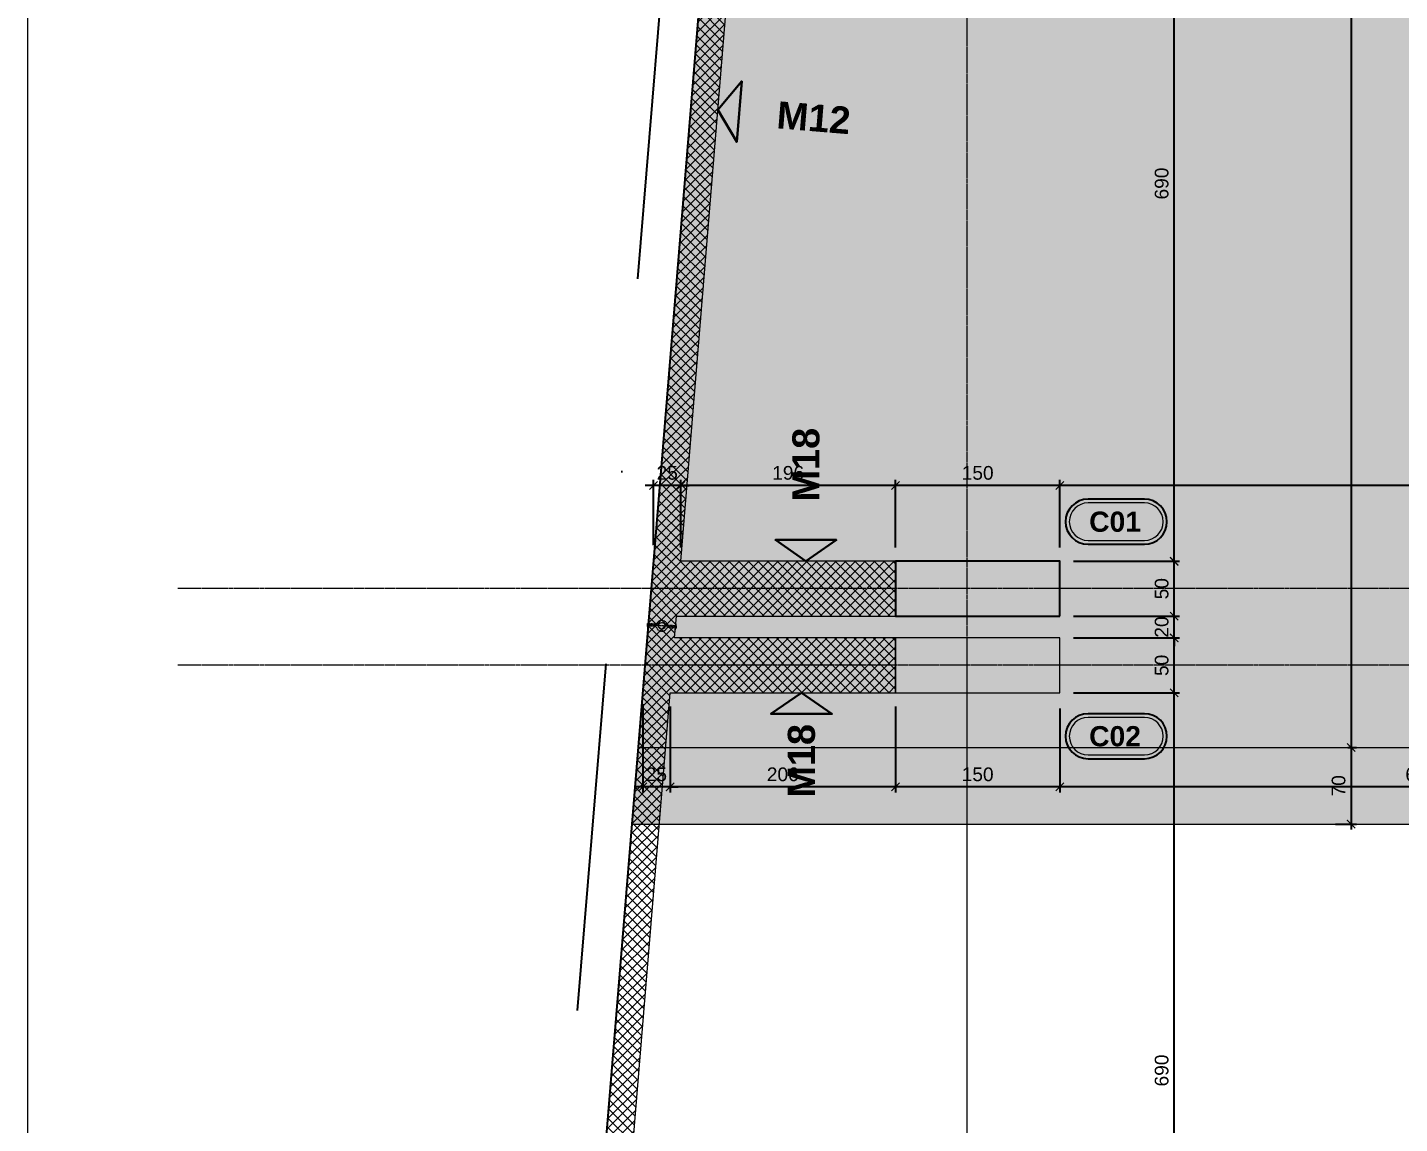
# Model space of a CAD drawing. Header units: inches. Extents: x 22 to 5410, y 6 to 6984.
# Drawn here: x 22 to 1274, y 2624 to 3625 of the extents above; entities that cross this region are included whole.
import ezdxf
from ezdxf.enums import TextEntityAlignment as Align

# ---------------------------------------------------------------- set-up
doc = ezdxf.new("R2010")
doc.units = ezdxf.units.IN
doc.header["$MEASUREMENT"] = 0
for name, pattern in [('23486-A01$0${ Chain Double-Dash }', [0]), ('AXES', [2, 1.25, -0.25, 0.25, -0.25]), ('CACHE', [0.375, 0.25, -0.125]), ('CONTINU', [0]), ('Dot & Dashed', [335.138881, 158.75, -88.194444, 0, -88.194437])]:
    doc.linetypes.add(name, pattern=pattern)
for name, color, linetype in [('AXES', 10, 'AXES'), ('BETON CACHE', 4, 'CACHE'), ('BETON COUPE', 3, 'CONTINU'), ('BETON TRAME', 254, 'Continuous'), ('BORD', 5, 'Continuous'), ('COTE 50ème', 1, 'Continuous'), ('ELEVATION', 150, 'Continuous'), ('PILIER', 7, 'Continuous')]:
    doc.layers.add(name, color=color, linetype=linetype)
doc.layers.add('BETON HACHURE', color=252, linetype='Continuous', lineweight=13)
doc.layers.add('JOINT JEKTO', color=150, linetype='AXES', lineweight=35)
doc.layers.add('FMULT', color=150, linetype='Continuous', plot=False)
doc.layers.add('FOND DE FOUILLE', color=7, linetype='Continuous', true_color=0xfff3e5)
doc.layers.add('PREFA MUR SUP TRAME', color=7, linetype='Continuous', true_color=0xd7c7ff)
doc.layers.add('HORS GEL', color=7, linetype='CACHE', lineweight=5, true_color=0x00661a)
doc.styles.add('BRMNAMES', font='swisseb.ttf', dxfattribs={"height": 20})
doc.styles.add('RS_TXT_50', font='arial.ttf', dxfattribs={"height": 12.5})
doc.dimstyles.new('RS_50CM_LINEAIRE', dxfattribs={"dimscale": 5, "dimtxt": 12.5, "dimasz": 1.5, "dimexe": 1, "dimexo": 2.5, "dimgap": 1, "dimtad": 1, "dimdec": 1, "dimrnd": 0.5, "dimdsep": 46, "dimtxsty": 'RS_TXT_50', "dimblk1": 'ARCHTICK', "dimblk2": 'ARCHTICK', "dimsah": 1, "dimcen": 2.5, "dimdle": 1, "dimclrt": 4, "dimadec": 0, "dimazin": 2, "dimtfac": 1, "dimtdec": 1, "dimtix": 1, "dimtmove": 2, "dimatfit": 3, "dimfxl": 1, "dimtolj": 1, "dimtzin": 0, "dimarcsym": 0})

# ---------------------------------------------------------------- blocks, each defined once
blk = doc.blocks.new('PILIER')
at = {"color": 252}
blk.add_lwpolyline([(1.563, 1.2), (-1.437, 1.2, 1), (-1.437, -1.2), (1.563, -1.2, 1), (1.563, 1.2, -1)], format="xyb", dxfattribs=at)
at = {"color": 10, "lineweight": 20}
blk.add_lwpolyline([(1.563, 1), (-1.437, 1, 1), (-1.437, -1), (1.563, -1, 1)], format="xyb", close=True, dxfattribs=at)
at = {"color": 7, "style": 'BRMNAMES'}
blk.add_attdef('PILIER_TEXTE', text='', height=1.076, dxfattribs=at).set_placement((0, 0), align=Align.MIDDLE_CENTER)
blk = doc.blocks.new('ELEVATION _2')
blk.add_hatch(color=0).paths.add_polyline_path([(1.218, -0.851), (0, 0), (-1.218, -0.851)])
at = {"color": 0, "lineweight": 30}
blk.add_lwpolyline([(0, 0), (1.218, -0.851), (-1.218, -0.851), (0, 0)], dxfattribs=at)
at = {"color": 0, "style": 'BRMNAMES'}
blk.add_attdef('ELEVATION_TEXTE', text='', height=1.076, rotation=90, dxfattribs=at).set_placement((0, -1.251), align=Align.MIDDLE_RIGHT)
blk = doc.blocks.new('_ArchTick')
at = {"color": 0, "linetype": 'ByBlock', "const_width": 0.15}
blk.add_lwpolyline([(-0.5, -0.5), (0.5, 0.5)], dxfattribs=at)
blk = doc.blocks.new('*D469')
at = {"layer": 'COTE 50ème', "color": 0, "lineweight": -2, "transparency": 16777216}
for p, q in [((964.2, 3003.2), (964.2, 2926.6)), ((1624.2, 3003.2), (1624.2, 2926.6)), ((1629.2, 2931.6), (959.2, 2931.6))]:
    blk.add_line(p, q, dxfattribs=at)
at = {"layer": 'Defpoints', "color": 0, "transparency": 16777216}
for p in [(964.2, 3015.7), (1624.2, 3015.7), (964.2, 2931.6)]:
    blk.add_point(p, dxfattribs=at)
at = {"layer": 'COTE 50ème', "color": 0, "lineweight": -2, "transparency": 16777216, "xscale": 7.5, "yscale": 7.5, "zscale": 7.5, "rotation": 180}
blk.add_blockref('_ArchTick', (964.2, 2931.6), dxfattribs=at)
at = {"layer": 'COTE 50ème', "color": 0, "lineweight": -2, "transparency": 16777216, "xscale": 7.5, "yscale": 7.5, "zscale": 7.5}
blk.add_blockref('_ArchTick', (1624.2, 2931.6), dxfattribs=at)
at = {"layer": 'COTE 50ème', "color": 4, "transparency": 16777216, "insert": (1294.2, 2943), "char_height": 12.5, "attachment_point": 5, "style": 'RS_TXT_50'}
blk.add_mtext('\\A1;660', dxfattribs=at)
blk = doc.blocks.new('*D470')
at = {"layer": 'COTE 50ème', "color": 0, "lineweight": -2, "transparency": 16777216}
for p, q in [((814.2, 3005.1), (814.2, 2926.6)), ((964.2, 3003.2), (964.2, 2926.6)), ((969.2, 2931.6), (809.2, 2931.6))]:
    blk.add_line(p, q, dxfattribs=at)
at = {"layer": 'Defpoints', "color": 0, "transparency": 16777216}
for p in [(814.2, 3017.6), (964.2, 3015.7), (814.2, 2931.6)]:
    blk.add_point(p, dxfattribs=at)
at = {"layer": 'COTE 50ème', "color": 0, "lineweight": -2, "transparency": 16777216, "xscale": 7.5, "yscale": 7.5, "zscale": 7.5, "rotation": 180}
blk.add_blockref('_ArchTick', (814.2, 2931.6), dxfattribs=at)
at = {"layer": 'COTE 50ème', "color": 0, "lineweight": -2, "transparency": 16777216, "xscale": 7.5, "yscale": 7.5, "zscale": 7.5}
blk.add_blockref('_ArchTick', (964.2, 2931.6), dxfattribs=at)
at = {"layer": 'COTE 50ème', "color": 4, "transparency": 16777216, "insert": (889.2, 2943), "char_height": 12.5, "attachment_point": 5, "style": 'RS_TXT_50'}
blk.add_mtext('\\A1;150', dxfattribs=at)
blk = doc.blocks.new('*D471')
at = {"layer": 'COTE 50ème', "color": 0, "lineweight": -2, "transparency": 16777216}
for p, q in [((608.4, 3005.1), (608.4, 2926.6)), ((814.2, 3005.1), (814.2, 2926.6)), ((819.2, 2931.6), (603.4, 2931.6))]:
    blk.add_line(p, q, dxfattribs=at)
at = {"layer": 'Defpoints', "color": 0, "transparency": 16777216}
for p in [(608.4, 3017.6), (814.2, 3017.6), (608.4, 2931.6)]:
    blk.add_point(p, dxfattribs=at)
at = {"layer": 'COTE 50ème', "color": 0, "lineweight": -2, "transparency": 16777216, "xscale": 7.5, "yscale": 7.5, "zscale": 7.5, "rotation": 180}
blk.add_blockref('_ArchTick', (608.4, 2931.6), dxfattribs=at)
at = {"layer": 'COTE 50ème', "color": 0, "lineweight": -2, "transparency": 16777216, "xscale": 7.5, "yscale": 7.5, "zscale": 7.5}
blk.add_blockref('_ArchTick', (814.2, 2931.6), dxfattribs=at)
at = {"layer": 'COTE 50ème', "color": 4, "transparency": 16777216, "insert": (711.3, 2943), "char_height": 12.5, "attachment_point": 5, "style": 'RS_TXT_50'}
blk.add_mtext('\\A1;206', dxfattribs=at)
blk = doc.blocks.new('*D472')
at = {"layer": 'COTE 50ème', "color": 0, "lineweight": -2, "transparency": 16777216}
for p, q in [((583.5, 3007.2), (583.5, 2926.6)), ((608.4, 3005.1), (608.4, 2926.6)), ((583.5, 2931.6), (576, 2931.6)), ((608.4, 2931.6), (583.5, 2931.6)), ((608.4, 2931.6), (615.9, 2931.6))]:
    blk.add_line(p, q, dxfattribs=at)
at = {"layer": 'Defpoints', "color": 0, "transparency": 16777216}
for p in [(583.5, 3019.7), (608.4, 3017.6), (583.5, 2931.6)]:
    blk.add_point(p, dxfattribs=at)
at = {"layer": 'COTE 50ème', "color": 0, "lineweight": -2, "transparency": 16777216, "xscale": 7.5, "yscale": 7.5, "zscale": 7.5}
blk.add_blockref('_ArchTick', (583.5, 2931.6), dxfattribs=at)
at = {"layer": 'COTE 50ème', "color": 0, "lineweight": -2, "transparency": 16777216, "xscale": 7.5, "yscale": 7.5, "zscale": 7.5, "rotation": 180}
blk.add_blockref('_ArchTick', (608.4, 2931.6), dxfattribs=at)
at = {"layer": 'COTE 50ème', "color": 4, "transparency": 16777216, "insert": (595.9, 2943), "char_height": 12.5, "attachment_point": 5, "style": 'RS_TXT_50'}
blk.add_mtext('\\A1;25', dxfattribs=at)
blk = doc.blocks.new('*D488')
at = {"layer": 'COTE 50ème', "color": 0, "lineweight": -2, "transparency": 16777216}
for p, q in [((1634.2, 3206.9), (959.2, 3206.9)), ((964.2, 3150.1), (964.2, 3211.9)), ((1629.2, 3150.1), (1629.2, 3211.9))]:
    blk.add_line(p, q, dxfattribs=at)
at = {"layer": 'Defpoints', "color": 0, "transparency": 16777216}
for p in [(964.2, 3206.9), (964.2, 3137.6), (1629.2, 3137.6)]:
    blk.add_point(p, dxfattribs=at)
at = {"layer": 'COTE 50ème', "color": 0, "lineweight": -2, "transparency": 16777216, "xscale": 7.5, "yscale": 7.5, "zscale": 7.5, "rotation": 180}
blk.add_blockref('_ArchTick', (964.2, 3206.9), dxfattribs=at)
at = {"layer": 'COTE 50ème', "color": 0, "lineweight": -2, "transparency": 16777216, "xscale": 7.5, "yscale": 7.5, "zscale": 7.5}
blk.add_blockref('_ArchTick', (1629.2, 3206.9), dxfattribs=at)
at = {"layer": 'COTE 50ème', "color": 4, "transparency": 16777216, "insert": (1296.7, 3218.3), "char_height": 12.5, "attachment_point": 5, "style": 'RS_TXT_50'}
blk.add_mtext('\\A1;665', dxfattribs=at)
blk = doc.blocks.new('*D489')
at = {"layer": 'COTE 50ème', "color": 0, "lineweight": -2, "transparency": 16777216}
for p, q in [((969.2, 3206.9), (809.2, 3206.9)), ((814.2, 3150.1), (814.2, 3211.9)), ((964.2, 3150.1), (964.2, 3211.9))]:
    blk.add_line(p, q, dxfattribs=at)
at = {"layer": 'Defpoints', "color": 0, "transparency": 16777216}
for p in [(814.2, 3206.9), (814.2, 3137.6), (964.2, 3137.6)]:
    blk.add_point(p, dxfattribs=at)
at = {"layer": 'COTE 50ème', "color": 0, "lineweight": -2, "transparency": 16777216, "xscale": 7.5, "yscale": 7.5, "zscale": 7.5, "rotation": 180}
blk.add_blockref('_ArchTick', (814.2, 3206.9), dxfattribs=at)
at = {"layer": 'COTE 50ème', "color": 0, "lineweight": -2, "transparency": 16777216, "xscale": 7.5, "yscale": 7.5, "zscale": 7.5}
blk.add_blockref('_ArchTick', (964.2, 3206.9), dxfattribs=at)
at = {"layer": 'COTE 50ème', "color": 4, "transparency": 16777216, "insert": (889.2, 3218.3), "char_height": 12.5, "attachment_point": 5, "style": 'RS_TXT_50'}
blk.add_mtext('\\A1;150', dxfattribs=at)
blk = doc.blocks.new('*D490')
at = {"layer": 'COTE 50ème', "color": 0, "lineweight": -2, "transparency": 16777216}
for p, q in [((819.2, 3206.9), (613.3, 3206.9)), ((618.3, 3150.1), (618.3, 3211.9)), ((814.2, 3150.1), (814.2, 3211.9))]:
    blk.add_line(p, q, dxfattribs=at)
at = {"layer": 'Defpoints', "color": 0, "transparency": 16777216}
for p in [(618.3, 3206.9), (618.3, 3137.6), (814.2, 3137.6)]:
    blk.add_point(p, dxfattribs=at)
at = {"layer": 'COTE 50ème', "color": 0, "lineweight": -2, "transparency": 16777216, "xscale": 7.5, "yscale": 7.5, "zscale": 7.5, "rotation": 180}
blk.add_blockref('_ArchTick', (618.3, 3206.9), dxfattribs=at)
at = {"layer": 'COTE 50ème', "color": 0, "lineweight": -2, "transparency": 16777216, "xscale": 7.5, "yscale": 7.5, "zscale": 7.5}
blk.add_blockref('_ArchTick', (814.2, 3206.9), dxfattribs=at)
at = {"layer": 'COTE 50ème', "color": 4, "transparency": 16777216, "insert": (716.2, 3218.3), "char_height": 12.5, "attachment_point": 5, "style": 'RS_TXT_50'}
blk.add_mtext('\\A1;196', dxfattribs=at)
blk = doc.blocks.new('*D491')
at = {"layer": 'COTE 50ème', "color": 0, "lineweight": -2, "transparency": 16777216}
for p, q in [((593.3, 3206.9), (585.8, 3206.9)), ((593.3, 3152.2), (593.3, 3211.9)), ((618.3, 3206.9), (593.3, 3206.9)), ((618.3, 3150.1), (618.3, 3211.9)), ((618.3, 3206.9), (625.8, 3206.9))]:
    blk.add_line(p, q, dxfattribs=at)
at = {"layer": 'Defpoints', "color": 0, "transparency": 16777216}
for p in [(593.3, 3206.9), (593.3, 3139.7), (618.3, 3137.6)]:
    blk.add_point(p, dxfattribs=at)
at = {"layer": 'COTE 50ème', "color": 0, "lineweight": -2, "transparency": 16777216, "xscale": 7.5, "yscale": 7.5, "zscale": 7.5}
blk.add_blockref('_ArchTick', (593.3, 3206.9), dxfattribs=at)
at = {"layer": 'COTE 50ème', "color": 0, "lineweight": -2, "transparency": 16777216, "xscale": 7.5, "yscale": 7.5, "zscale": 7.5, "rotation": 180}
blk.add_blockref('_ArchTick', (618.3, 3206.9), dxfattribs=at)
at = {"layer": 'COTE 50ème', "color": 4, "transparency": 16777216, "insert": (605.8, 3218.3), "char_height": 12.5, "attachment_point": 5, "style": 'RS_TXT_50'}
blk.add_mtext('\\A1;25', dxfattribs=at)
blk = doc.blocks.new('*D788')
at = {"layer": 'COTE 50ème', "color": 0, "lineweight": -2, "transparency": 16777216}
for p, q in [((1068.6, 2322.6), (1068.6, 3022.6)), ((976.7, 3017.6), (1073.6, 3017.6)), ((976.7, 2327.6), (1073.6, 2327.6))]:
    blk.add_line(p, q, dxfattribs=at)
at = {"layer": 'Defpoints', "color": 0, "transparency": 16777216}
for p in [(964.2, 3017.6), (1068.6, 3017.6), (964.2, 2327.6)]:
    blk.add_point(p, dxfattribs=at)
at = {"layer": 'COTE 50ème', "color": 0, "lineweight": -2, "transparency": 16777216, "xscale": 7.5, "yscale": 7.5, "zscale": 7.5}
for p, rotation in [((1068.6, 3017.6), 90), ((1068.6, 2327.6), 270)]:
    blk.add_blockref('_ArchTick', p, dxfattribs=dict(at, rotation=rotation))
at = {"layer": 'COTE 50ème', "color": 4, "transparency": 16777216, "insert": (1057.2, 2672.6), "char_height": 12.5, "attachment_point": 5, "rotation": 90, "style": 'RS_TXT_50'}
blk.add_mtext('\\A1;690', dxfattribs=at)
blk = doc.blocks.new('*D789')
at = {"layer": 'COTE 50ème', "color": 0, "lineweight": -2, "transparency": 16777216}
for p, q in [((1068.6, 3012.6), (1068.6, 3072.6)), ((976.7, 3067.6), (1073.6, 3067.6)), ((976.7, 3017.6), (1073.6, 3017.6))]:
    blk.add_line(p, q, dxfattribs=at)
at = {"layer": 'Defpoints', "color": 0, "transparency": 16777216}
for p in [(964.2, 3067.6), (1068.6, 3067.6), (964.2, 3017.6)]:
    blk.add_point(p, dxfattribs=at)
at = {"layer": 'COTE 50ème', "color": 0, "lineweight": -2, "transparency": 16777216, "xscale": 7.5, "yscale": 7.5, "zscale": 7.5}
for p, rotation in [((1068.6, 3067.6), 90), ((1068.6, 3017.6), 270)]:
    blk.add_blockref('_ArchTick', p, dxfattribs=dict(at, rotation=rotation))
at = {"layer": 'COTE 50ème', "color": 4, "transparency": 16777216, "insert": (1057.2, 3042.6), "char_height": 12.5, "attachment_point": 5, "rotation": 90, "style": 'RS_TXT_50'}
blk.add_mtext('\\A1;50', dxfattribs=at)
blk = doc.blocks.new('*D790')
at = {"layer": 'COTE 50ème', "color": 0, "lineweight": -2, "transparency": 16777216}
for p, q in [((1068.6, 3087.6), (1068.6, 3095.1)), ((976.7, 3087.6), (1073.6, 3087.6)), ((1068.6, 3067.6), (1068.6, 3087.6)), ((976.7, 3067.6), (1073.6, 3067.6)), ((1068.6, 3067.6), (1068.6, 3060.1))]:
    blk.add_line(p, q, dxfattribs=at)
at = {"layer": 'Defpoints', "color": 0, "transparency": 16777216}
for p in [(964.2, 3087.6), (1068.6, 3087.6), (964.2, 3067.6)]:
    blk.add_point(p, dxfattribs=at)
at = {"layer": 'COTE 50ème', "color": 0, "lineweight": -2, "transparency": 16777216, "xscale": 7.5, "yscale": 7.5, "zscale": 7.5}
for p, rotation in [((1068.6, 3087.6), 270), ((1068.6, 3067.6), 90)]:
    blk.add_blockref('_ArchTick', p, dxfattribs=dict(at, rotation=rotation))
at = {"layer": 'COTE 50ème', "color": 4, "transparency": 16777216, "insert": (1057.2, 3077.6), "char_height": 12.5, "attachment_point": 5, "rotation": 90, "style": 'RS_TXT_50'}
blk.add_mtext('\\A1;20', dxfattribs=at)
blk = doc.blocks.new('*D791')
at = {"layer": 'COTE 50ème', "color": 0, "lineweight": -2, "transparency": 16777216}
for p, q in [((976.7, 3137.6), (1073.6, 3137.6)), ((1068.6, 3082.6), (1068.6, 3142.6)), ((976.7, 3087.6), (1073.6, 3087.6))]:
    blk.add_line(p, q, dxfattribs=at)
at = {"layer": 'Defpoints', "color": 0, "transparency": 16777216}
for p in [(964.2, 3137.6), (1068.6, 3137.6), (964.2, 3087.6)]:
    blk.add_point(p, dxfattribs=at)
at = {"layer": 'COTE 50ème', "color": 0, "lineweight": -2, "transparency": 16777216, "xscale": 7.5, "yscale": 7.5, "zscale": 7.5}
for p, rotation in [((1068.6, 3137.6), 90), ((1068.6, 3087.6), 270)]:
    blk.add_blockref('_ArchTick', p, dxfattribs=dict(at, rotation=rotation))
at = {"layer": 'COTE 50ème', "color": 4, "transparency": 16777216, "insert": (1057.2, 3112.6), "char_height": 12.5, "attachment_point": 5, "rotation": 90, "style": 'RS_TXT_50'}
blk.add_mtext('\\A1;50', dxfattribs=at)
blk = doc.blocks.new('*D792')
at = {"layer": 'COTE 50ème', "color": 0, "lineweight": -2, "transparency": 16777216}
for p, q in [((976.7, 3827.6), (1073.6, 3827.6)), ((1068.6, 3132.6), (1068.6, 3832.6)), ((976.7, 3137.6), (1073.6, 3137.6))]:
    blk.add_line(p, q, dxfattribs=at)
at = {"layer": 'Defpoints', "color": 0, "transparency": 16777216}
for p in [(964.2, 3827.6), (1068.6, 3827.6), (964.2, 3137.6)]:
    blk.add_point(p, dxfattribs=at)
at = {"layer": 'COTE 50ème', "color": 0, "lineweight": -2, "transparency": 16777216, "xscale": 7.5, "yscale": 7.5, "zscale": 7.5}
for p, rotation in [((1068.6, 3827.6), 90), ((1068.6, 3137.6), 270)]:
    blk.add_blockref('_ArchTick', p, dxfattribs=dict(at, rotation=rotation))
at = {"layer": 'COTE 50ème', "color": 4, "transparency": 16777216, "insert": (1057.2, 3482.6), "char_height": 12.5, "attachment_point": 5, "rotation": 90, "style": 'RS_TXT_50'}
blk.add_mtext('\\A1;690', dxfattribs=at)
blk = doc.blocks.new('*D827')
at = {"layer": 'COTE 50ème', "color": 0, "lineweight": -2, "transparency": 16777216}
for p, q in [((1230.1, 5277.6), (1230.1, 2962.6)), ((1206.2, 5272.6), (1235.1, 5272.6)), ((1227.1, 2967.6), (1235.1, 2967.6))]:
    blk.add_line(p, q, dxfattribs=at)
at = {"layer": 'Defpoints', "color": 0, "transparency": 16777216}
for p in [(1193.7, 5272.6), (1214.6, 2967.6), (1230.1, 2967.6)]:
    blk.add_point(p, dxfattribs=at)
at = {"layer": 'COTE 50ème', "color": 0, "lineweight": -2, "transparency": 16777216, "xscale": 7.5, "yscale": 7.5, "zscale": 7.5}
for p, rotation in [((1230.1, 5272.6), 90), ((1230.1, 2967.6), 270)]:
    blk.add_blockref('_ArchTick', p, dxfattribs=dict(at, rotation=rotation))
at = {"layer": 'COTE 50ème', "color": 4, "transparency": 16777216, "insert": (1218.7, 4120.1), "char_height": 12.5, "attachment_point": 5, "rotation": 90, "style": 'RS_TXT_50'}
blk.add_mtext('\\A1;2305', dxfattribs=at)
blk = doc.blocks.new('*D828')
at = {"layer": 'COTE 50ème', "color": 0, "lineweight": -2, "transparency": 16777216}
for p, q in [((1230.1, 2972.6), (1230.1, 2892.6)), ((1227.1, 2967.6), (1235.1, 2967.6)), ((1215.8, 2897.6), (1235.1, 2897.6))]:
    blk.add_line(p, q, dxfattribs=at)
at = {"layer": 'Defpoints', "color": 0, "transparency": 16777216}
for p in [(1214.6, 2967.6), (1203.3, 2897.6), (1230.1, 2897.6)]:
    blk.add_point(p, dxfattribs=at)
at = {"layer": 'COTE 50ème', "color": 0, "lineweight": -2, "transparency": 16777216, "xscale": 7.5, "yscale": 7.5, "zscale": 7.5}
for p, rotation in [((1230.1, 2967.6), 90), ((1230.1, 2897.6), 270)]:
    blk.add_blockref('_ArchTick', p, dxfattribs=dict(at, rotation=rotation))
at = {"layer": 'COTE 50ème', "color": 4, "transparency": 16777216, "insert": (1218.7, 2932.6), "char_height": 12.5, "attachment_point": 5, "rotation": 90, "style": 'RS_TXT_50'}
blk.add_mtext('\\A1;70', dxfattribs=at)

msp = doc.modelspace()

# ---------------------------------------------------------------- hatches: boundary and pattern name
at = {"layer": 'BETON HACHURE', "transparency": 33554585}
h = msp.add_hatch(dxfattribs=at)
h.set_pattern_fill('ANSI37', color=256, scale=50, angle=270, style=0)
h.set_pattern_definition([(315, (-53197.0064, 74780.388), (4.4194174, 4.4194174), []), (45, (-53197.0064, 74780.388), (-4.4194174, 4.4194174), [])])
h.paths.add_polyline_path([(2299.21, 3277.78), (2324.21, 3277.78), (2324.21, 2952.78), (2299.21, 2952.78)], flags=0)
h.paths.add_polyline_path([(2299.21, 3277.78), (2324.21, 3277.78), (2324.21, 2952.78), (2299.21, 2952.78)], flags=0)
h.paths.add_polyline_path([(4479.2, 3137.63), (4479.21, 3087.63), (4559.21, 3087.63), (4559.2, 3137.63)], flags=0)
h.paths.add_polyline_path([(4099.2, 3137.63), (4099.2, 3087.63), (4179.2, 3087.63), (4179.2, 3137.63)], flags=0)
edge = h.paths.add_edge_path(flags=0)
edge.add_arc((4139.2, 4452.63), 40, 0, 360)
edge = h.paths.add_edge_path(flags=0)
edge.add_arc((4139.2, 5127.63), 40, 0, 360)
edge = h.paths.add_edge_path(flags=0)
edge.add_arc((4139.2, 3852.63), 40, 0, 360)
h.paths.add_polyline_path([(4984.21, 5597.77), (795.36, 5597.78), (406.07, 861.07), (4984.21, 411.49)])
edge = h.paths.add_edge_path(flags=0)
edge.add_arc((4139.2, 3852.63), 40, 0, 360)
h.paths.add_polyline_path([(2924.21, 5572.78), (2924.21, 5152.63), (2949.21, 5152.63), (2949.21, 5572.78), (4519.21, 5572.78), (4519.2, 5102.63), (4559.21, 5102.63), (4559.21, 5572.78), (4959.21, 5572.77), (4959.21, 3842.63), (4559.21, 3842.63), (4559.21, 4477.63), (4519.2, 4477.63), (4519.2, 3812.63), (4959.21, 3812.63), (4959.21, 3067.63), (4519.2, 3067.63), (4519.2, 1677.63), (4559.21, 1677.63), (4559.21, 3037.63), (4959.21, 3037.63), (4959.21, 439.06), (4186.71, 514.92), (4186.71, 1002.63), (4161.71, 1002.63), (4161.71, 517.38), (2856.71, 645.53), (2856.71, 1002.63), (2831.71, 1002.63), (2831.71, 647.99), (1644.21, 764.6), (1644.21, 1002.63), (1594.21, 1002.63), (1594.21, 769.51), (433, 883.55), (504.35, 1751.63), (814.21, 1751.63), (814.21, 1801.63), (508.46, 1801.63), (608.4, 3017.63), (814.21, 3017.63), (814.21, 3067.63), (612.5, 3067.63), (614.35, 3087.63), (814.21, 3087.63), (814.21, 3137.63), (618.26, 3137.63), (674.97, 3827.63), (814.21, 3827.63), (814.21, 3877.63), (679.07, 3877.63), (724.28, 4427.63), (814.21, 4427.63), (814.21, 4477.63), (728.39, 4477.63), (818.39, 5572.78), (1596.71, 5572.78), (1596.71, 5152.63), (1621.71, 5152.63), (1621.71, 5572.78)], flags=16)
h.paths.add_polyline_path([(4099.2, 3892.63), (4099.2, 3812.63), (4179.2, 3812.63), (4179.2, 3892.63)], flags=0)
at = {"layer": 'BETON TRAME', "transparency": 33554559}
h = msp.add_hatch(color=256, dxfattribs=at)
h.dxf.hatch_style = 1
h.paths.add_polyline_path([(1684.21, 3827.63), (1649.21, 3827.63), (1649.21, 4477.63), (1684.21, 4477.63), (1684.21, 4302.63), (2144.21, 4302.63), (2144.21, 4477.63), (2179.21, 4477.63), (2179.21, 3827.63), (2144.21, 3827.63), (2144.21, 4262.63), (1934.21, 4262.63), (1934.21, 3932.63), (1894.21, 3932.63), (1894.21, 4262.63), (1684.21, 4262.63)])
h.paths.add_polyline_path([(814.21, 5152.63), (814.21, 5102.63), (964.21, 5102.63), (964.21, 5152.63)])
h.paths.add_polyline_path([(1534.21, 5152.63), (1534.21, 5102.63), (1684.21, 5102.63), (1684.21, 5152.63)])
h.paths.add_polyline_path([(2144.21, 5152.63), (2144.21, 5102.63), (2294.21, 5102.63), (2294.21, 5152.63)])
h.paths.add_polyline_path([(2864.21, 5152.63), (2864.21, 5102.63), (3014.21, 5102.63), (3014.21, 5152.63)])
h.paths.add_polyline_path([(2864.21, 4477.63), (2864.21, 4427.63), (3014.21, 4427.63), (3014.21, 4477.63)])
h.paths.add_polyline_path([(814.21, 4477.63), (814.21, 4427.63), (964.21, 4427.63), (964.21, 4477.63)])
h.paths.add_polyline_path([(814.21, 3877.63), (814.21, 3827.63), (964.21, 3827.63), (964.21, 3877.63)])
h.paths.add_polyline_path([(2864.21, 3877.63), (2864.21, 3827.63), (3014.21, 3827.63), (3014.21, 3877.63)])
h.paths.add_polyline_path([(2864.21, 3137.63), (2864.21, 3087.63), (3014.21, 3087.63), (3014.21, 3137.63)])
h.paths.add_polyline_path([(964.21, 3087.63), (964.21, 3137.63), (814.21, 3137.63), (814.21, 3087.63)])
h.paths.add_polyline_path([(1629.21, 3137.63), (1629.21, 3087.63), (1754.21, 3087.63), (1754.21, 3137.63)])
h.paths.add_polyline_path([(2074.21, 3137.63), (2074.21, 3087.63), (2199.21, 3087.63), (2199.21, 3137.63)])
h.paths.add_polyline_path([(2049.21, 3087.63), (2074.21, 3087.63), (2074.21, 3592.63), (2049.21, 3592.63)])
h.paths.add_polyline_path([(1754.21, 3087.63), (1779.21, 3087.63), (1779.21, 3592.63), (1754.21, 3592.63)])
at = {"layer": 'FOND DE FOUILLE', "true_color": 0xfff4eb, "transparency": 33554508}
h = msp.add_hatch(color=7, dxfattribs=at)
h.dxf.hatch_style = 1
h.paths.add_polyline_path([(1859.21, 812.63), (4439.21, 812.63), (4439.21, 3257.63), (3204.21, 3257.63), (3204.21, 5342.63), (774.39, 5342.63), (573.45, 2897.63), (1859.21, 2897.63)])
at = {"layer": 'PREFA MUR SUP TRAME'}
h = msp.add_hatch(color=256, dxfattribs=at)
h.paths.add_polyline_path([(3354.21, 3137.63), (3354.21, 3087.63), (3434.21, 3087.63), (3434.21, 3137.63)])
h.paths.add_polyline_path([(1644.21, 2712.63), (1624.21, 2712.63), (1624.21, 3037.63), (2069.21, 3037.63), (2069.21, 2712.63), (2049.21, 2712.63), (2049.21, 3017.63), (1859.21, 3017.63), (1859.21, 2712.63), (1834.21, 2712.63), (1834.21, 3017.63), (1644.21, 3017.63)])
h.paths.add_polyline_path([(1644.21, 2327.63), (1594.21, 2327.63), (1594.21, 2177.63), (1644.21, 2177.63)])
h.paths.add_polyline_path([(964.21, 2277.63), (964.21, 2327.63), (814.21, 2327.63), (814.21, 2277.63)])
h.paths.add_polyline_path([(964.21, 1751.63), (964.21, 1801.63), (814.21, 1801.63), (814.21, 1751.63)])
h.paths.add_polyline_path([(1644.21, 1902.63), (1594.21, 1902.63), (1594.21, 1752.63), (1644.21, 1752.63)])
h.paths.add_polyline_path([(1644.21, 1152.63), (1594.21, 1152.63), (1594.21, 1002.63), (1644.21, 1002.63)])
h.paths.add_polyline_path([(964.21, 1057.63), (964.21, 1107.63), (814.21, 1107.63), (814.21, 1057.63)])
h.paths.add_polyline_path([(964.21, 3017.63), (964.21, 3067.63), (814.21, 3067.63), (814.21, 3017.63)])
edge = h.paths.add_edge_path()
edge.add_arc((3394.21, 3852.63), 40, 0, 360)
edge = h.paths.add_edge_path()
edge.add_arc((3394.21, 4452.63), 40, 0, 360)
edge = h.paths.add_edge_path()
edge.add_arc((3514.21, 5127.63), 40, 0, 360)
h.paths.add_polyline_path([(2049.21, 1801.6), (2099.21, 1801.6), (2099.21, 1727.6), (2049.21, 1727.6)])

# ---------------------------------------------------------------- linework, layer by layer
at = {"layer": 'AXES', "lineweight": 5, "ltscale": 1.3}
for p, q in [((879.21, 5842.63), (879.21, 2762.63)), ((5339.21, 3112.63), (159.21, 3112.63)), ((5339.21, 3042.63), (159.21, 3042.63))]:
    msp.add_line(p, q, dxfattribs=at)
at = {"layer": 'BETON CACHE', "color": 232, "linetype": 'Dot & Dashed', "ltscale": 2}
msp.add_lwpolyline([(5019.83, 277.54), (3706.6, 317.29), (359.34, 723.07), (760.44, 5603.74), (4409.72, 5717.26), (4999.12, 5710.69)], close=True, dxfattribs=at)
at = {"layer": 'BETON CACHE', "lineweight": 5, "ltscale": 2}
for points in [[(1859.21, 2547.63), (1859.21, 812.63), (4439.21, 812.63), (4439.21, 3257.63), (3204.21, 3257.63), (3204.21, 5342.63), (774.39, 5342.63), (573.45, 2897.63), (1459.21, 2897.63)], [(1929.21, 2547.63), (1929.21, 882.63), (4369.21, 882.63), (4369.21, 3187.63), (3134.21, 3187.63), (3134.21, 5272.63), (768.64, 5272.63), (579.2, 2967.63), (1459.21, 2967.63)]]:
    msp.add_lwpolyline(points, dxfattribs=at)
at = {"layer": 'BETON COUPE', "lineweight": 5}
for points in [[(4984.21, 5597.77), (795.36, 5597.78), (406.07, 861.07), (4984.21, 411.49)], [(964.21, 3017.63), (964.21, 3067.63), (814.21, 3067.63), (814.21, 3017.63)]]:
    msp.add_lwpolyline(points, close=True, dxfattribs=at)
msp.add_lwpolyline([(433, 883.55), (504.35, 1751.63), (814.21, 1751.63), (814.21, 1801.63), (508.46, 1801.63), (608.4, 3017.63), (814.21, 3017.63), (814.21, 3067.63), (612.5, 3067.63), (614.15, 3087.65), (814.21, 3087.63), (814.21, 3137.63), (618.26, 3137.63), (674.97, 3827.63), (814.21, 3827.63), (814.21, 3877.63), (679.07, 3877.63), (724.28, 4427.63), (814.21, 4427.63), (814.21, 4477.63), (728.39, 4477.63), (818.39, 5572.78)], dxfattribs=at)
at = {"layer": 'BETON COUPE'}
msp.add_lwpolyline([(964.21, 3087.63), (964.21, 3137.63), (814.21, 3137.63), (814.21, 3087.63)], close=True, dxfattribs=at)
at = {"layer": 'BORD'}
msp.add_lwpolyline([(4984.21, 411.49), (4984.21, 5597.77), (795.36, 5597.78), (406.07, 861.07)], close=True, dxfattribs=at)
at = {"layer": 'FMULT', "lineweight": 5, "ltscale": 0.5}
msp.add_lwpolyline([(21.78, 5.53), (5317.54, 5.53), (5317.54, 6349.75), (21.78, 6349.75)], close=True, dxfattribs=at)
at = {"layer": 'HORS GEL', "linetype": '23486-A01$0${ Chain Double-Dash }', "ltscale": 1.2}
msp.add_line((879.21, 3067.63), (879.21, 112.64), dxfattribs=at)
at = {"layer": 'JOINT JEKTO', "lineweight": 5, "ltscale": 0.5}
for p, q in [((588.66, 3082.68), (588.2, 3081.22)), ((588.17, 3076.7), (587.96, 3078.21)), ((594.48, 3078.19), (588.33, 3078.69)), ((613.33, 3077.64), (588.41, 3079.69)), ((594.65, 3080.18), (588.49, 3080.68)), ((613.25, 3076.64), (607.09, 3077.15)), ((613.41, 3078.64), (607.25, 3079.14)), ((613.08, 3074.65), (613.53, 3076.11)), ((613.57, 3080.63), (613.78, 3079.12))]:
    msp.add_line(p, q, dxfattribs=at)
msp.add_circle((600.87, 3078.66), 3, dxfattribs=at)
for centre, radius, start, end in [((600.87, 3078.66), 5, 20.67861, 149.92474), ((588.41, 3079.69), 1, 134.86714, 215.73622), ((585.98, 3077.94), 2, 7.84421, 35.73622), ((586.29, 3081.81), 2, 314.86714, 342.75915), ((594.32, 3076.19), 2, 20.67861, 85.30168), ((594.81, 3082.17), 2, 265.30168, 329.92474), ((600.87, 3078.66), 5, 200.67861, 329.92474), ((606.93, 3075.16), 2, 85.30168, 149.92474), ((607.42, 3081.14), 2, 200.67861, 265.30168), ((615.44, 3075.51), 2, 134.86714, 162.75915), ((615.76, 3079.39), 2, 187.84421, 215.73622), ((613.33, 3077.64), 1, 314.86714, 35.73622)]:
    msp.add_arc(centre, radius, start, end, dxfattribs=at)

# ---------------------------------------------------------------- block references
at = {"layer": 'ELEVATION'}
ref = msp.add_blockref('ELEVATION _2', (652.14, 3549.89), dxfattribs=dict(at, xscale=-22.86, yscale=22.86, zscale=22.86, rotation=85.30167751912383))
ref.add_attrib('ELEVATION_TEXTE', 'M12', dxfattribs={"layer": '0', "color": 0, "height": 24.75, "rotation": 355.30168, "style": 'BRMNAMES'}).set_placement((773.05, 3539.95), align=Align.MIDDLE_RIGHT)
ref = msp.add_blockref('ELEVATION _2', (732.41, 3137.63), dxfattribs=dict(at, xscale=-22.85999999999999, yscale=22.85999999999999, zscale=22.85999999999999, rotation=180))
ref.add_attrib('ELEVATION_TEXTE', 'M18', dxfattribs={"layer": '0', "color": 0, "height": 24.75, "rotation": 90, "style": 'BRMNAMES'}).set_placement((732.41, 3259.49), align=Align.MIDDLE_RIGHT)
ref = msp.add_blockref('ELEVATION _2', (728.29, 3017.63), dxfattribs=dict(at, xscale=22.85999999999999, yscale=22.85999999999999, zscale=22.85999999999999))
ref.add_attrib('ELEVATION_TEXTE', 'M18', dxfattribs={"layer": '0', "color": 0, "height": 24.75, "rotation": 90, "style": 'BRMNAMES'}).set_placement((728.29, 2989.03), align=Align.MIDDLE_RIGHT)
at = {"layer": 'PILIER', "xscale": 17.145, "yscale": 17.145, "zscale": 17.145}
for p, values in [((1014.64, 3173.78), {'PILIER_TEXTE': 'C01'}), ((1014.64, 2977.88), {'PILIER_TEXTE': 'C02'})]:
    msp.add_blockref('PILIER', p, dxfattribs=at).add_auto_attribs(values)

# ---------------------------------------------------------------- dimensions: what is measured, and where the dimension line sits
at = {"layer": 'COTE 50ème', "color": 0}
for base, p1, p2, picture, middle in [((1230.1, 2967.63), (1193.71, 5272.63), (1214.65, 2967.63), '*D827', (1218.72, 4120.13)), ((1230.1, 2897.63), (1214.65, 2967.63), (1203.28, 2897.63), '*D828', (1218.72, 2932.63))]:
    dim = msp.add_linear_dim(base=base, p1=p1, p2=p2, angle=90, dimstyle='RS_50CM_LINEAIRE', dxfattribs=at)
    dim.commit()
    dim.dimension.update_dxf_attribs({"geometry": picture, "text_midpoint": middle})
at = {"layer": 'COTE 50ème'}
for base, p1, p2, picture, middle in [((1068.63, 3827.63), (964.21, 3137.63), (964.21, 3827.63), '*D792', (1057.25, 3482.63)), ((1068.63, 3137.63), (964.21, 3087.63), (964.21, 3137.63), '*D791', (1057.25, 3112.63)), ((1068.63, 3087.63), (964.21, 3067.63), (964.21, 3087.63), '*D790', (1057.25, 3077.63)), ((1068.63, 3067.63), (964.21, 3017.63), (964.21, 3067.63), '*D789', (1057.25, 3042.63)), ((1068.63, 3017.63), (964.21, 2327.63), (964.21, 3017.63), '*D788', (1057.25, 2672.63))]:
    dim = msp.add_linear_dim(base=base, p1=p1, p2=p2, angle=90, dimstyle='RS_50CM_LINEAIRE', dxfattribs=at)
    dim.commit()
    dim.dimension.update_dxf_attribs({"geometry": picture, "text_midpoint": middle})
for base, p1, p2, picture, middle in [((593.34, 3206.89), (618.26, 3137.63), (593.34, 3139.68), '*D491', (605.8, 3218.28)), ((618.2575, 3206.893), (814.2055, 3137.6328), (618.2575, 3137.6328), '*D490', (716.2315, 3218.2752)), ((814.21, 3206.89), (964.21, 3137.63), (814.21, 3137.63), '*D489', (889.21, 3218.28)), ((964.21, 3206.89), (1629.21, 3137.63), (964.21, 3137.63), '*D488', (1296.71, 3218.28)), ((583.48, 2931.64), (608.4, 3017.63), (583.48, 3019.68), '*D472', (595.94, 2943.02)), ((608.4, 2931.64), (814.21, 3017.63), (608.4, 3017.63), '*D471', (711.3, 2943.02)), ((814.21, 2931.64), (964.21, 3015.65), (814.21, 3017.63), '*D470', (889.21, 2943.02)), ((964.21, 2931.64), (1624.21, 3015.65), (964.21, 3015.65), '*D469', (1294.21, 2943.02))]:
    dim = msp.add_linear_dim(base=base, p1=p1, p2=p2, dimstyle='RS_50CM_LINEAIRE', dxfattribs=at)
    dim.commit()
    dim.dimension.update_dxf_attribs({"geometry": picture, "text_midpoint": middle})

doc.saveas('drawing.dxf')
